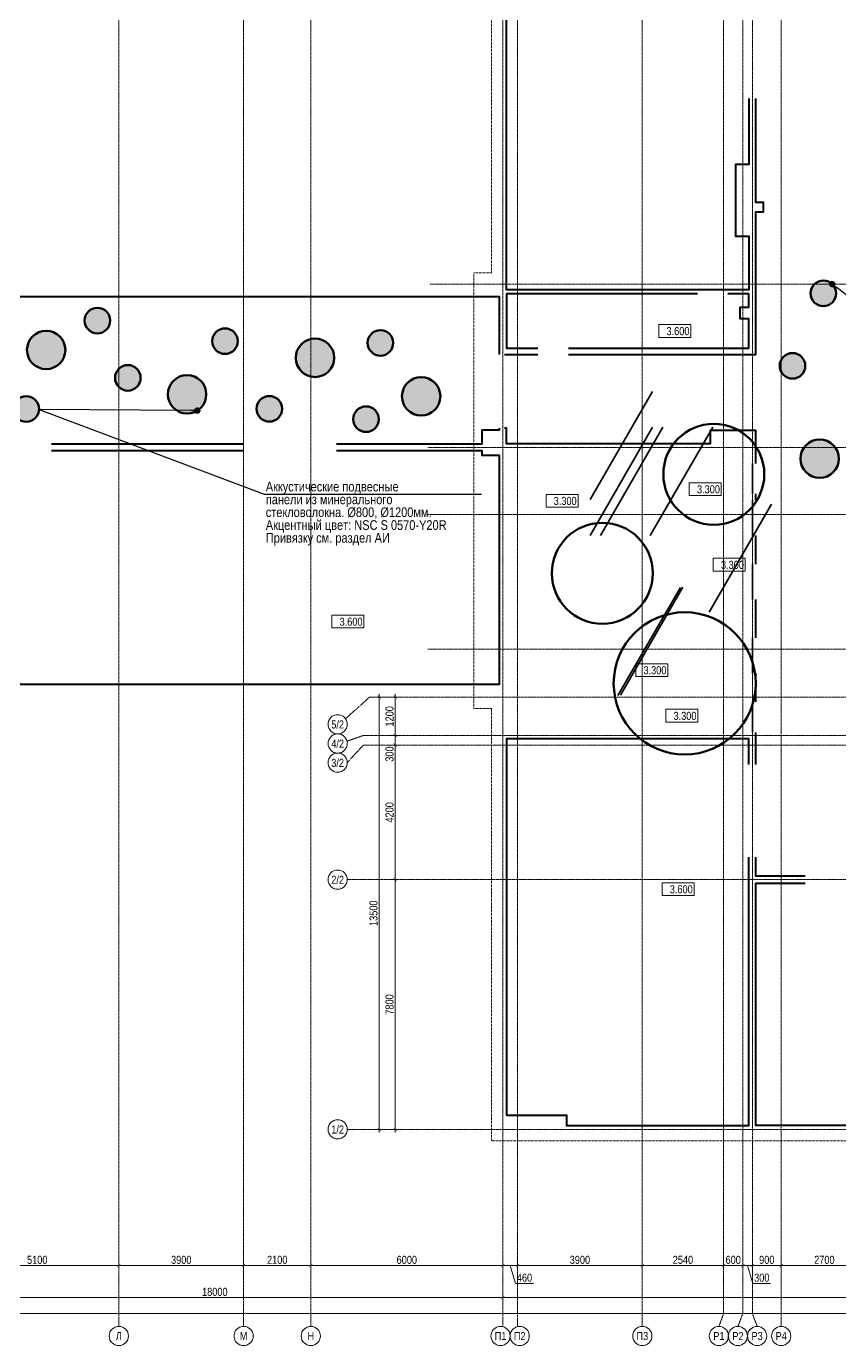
# Model space of a CAD drawing. Header units: millimetres. Extents: x -328335 to 1212475, y -208171 to 164144.
# Drawn here: x 30710 to 56127, y -6755 to 34450 of the extents above; entities that cross this region are included whole.
import ezdxf
from ezdxf import colors
from ezdxf.entities.mleader import LeaderData, LeaderLine
from ezdxf.enums import TextEntityAlignment as Align
from ezdxf.math import Vec2, Vec3

# ---------------------------------------------------------------- set-up
doc = ezdxf.new("R2010")
doc.units = ezdxf.units.MM
doc.header["$LTSCALE"] = 0.5
doc.linetypes.add('CENTER2', pattern=[28.575, 19.05, -3.175, 3.175, -3.175])
doc.linetypes.add('DASHED', pattern=[19.05, 12.7, -6.35])
doc.layers.get('Defpoints').update_dxf_attribs({"color": 140})
for name, color, linetype, lineweight in [('АИ_Плинтус', 3, 'Continuous', 9), ('АР6_потолок_отм', 5, 'Continuous', 5), ('АЦ_Бафы', 8, 'Continuous', 0), ('АЦ_Выноски', 7, 'Continuous', 5), ('АЦ_Стены', 8, 'Continuous', 70), ('РД_Оси_размер', 8, 'Continuous', 0)]:
    doc.layers.add(name, color=color, linetype=linetype, lineweight=lineweight)
doc.layers.add('АИ_Т_Профиль', color=2, linetype='Continuous', lineweight=40, true_color=0xffff00)
doc.layers.add('РД_Оси_100', color=7, linetype='Continuous', lineweight=0, true_color=0x525252)
doc.layers.add('АР6_Г_профиль плитки', color=220, linetype='Continuous', lineweight=35, plot=False)
doc.layers.add('АР_Делит', color=120, linetype='Continuous', lineweight=0, plot=False)
doc.layers.add('ИЗМ_23.04.25', color=230, linetype='Continuous', plot=False)
doc.styles.add('Arial_Narrow_08', font='ARIALN.TTF', dxfattribs={"width": 0.8})
doc.styles.add('style1', font='ARIALN.TTF')
doc.styles.add('ккк', font='isocpeur.ttf', dxfattribs={"width": 0.85, "oblique": 15})
doc.dimstyles.new('Dim100_ареал', dxfattribs={"dimscale": 100, "dimtxt": 2.5, "dimasz": 1, "dimexe": 1, "dimexo": 1, "dimgap": 0.5, "dimtad": 1, "dimzin": 12, "dimdsep": 46, "dimtxsty": 'style1', "dimblk": 'ARCHTICK', "dimcen": 1, "dimdle": 1, "dimaunit": 1, "dimadec": 0, "dimazin": 3, "dimtfac": 1, "dimtmove": 1, "dimatfit": 3, "dimldrblk": 'OPEN30', "dimfxl": 2, "dimfxlon": 1, "dimtolj": 1, "dimtzin": 0, "dimlwd": 5, "dimlwe": 5, "dimarcsym": 0})

# ---------------------------------------------------------------- blocks, each defined once
blk = doc.blocks.new('A-iden')
at = {"linetype": 'Continuous', "lineweight": 5}
blk.add_circle((0, -4), 3, dxfattribs=at)
at = {"color": 0, "linetype": 'Continuous', "lineweight": 20, "style": 'ккк', "width": 0.85}
blk.add_attdef('ID', text='', height=4, dxfattribs=at).set_placement((0.31, -3.85), align=Align.MIDDLE_CENTER)
blk = doc.blocks.new('_ArchTick')
at = {"color": 0, "linetype": 'ByBlock', "const_width": 0.15}
blk.add_lwpolyline([(-0.5, -0.5), (0.5, 0.5)], dxfattribs=at)
blk = doc.blocks.new('*D488')
at = {"layer": 'Defpoints', "color": 0, "transparency": 16777216}
for p in [(28500, -3255), (33600, -3255), (33600, -4255)]:
    blk.add_point(p, dxfattribs=at)
at = {"layer": 'РД_Оси_размер', "color": 0, "lineweight": 5, "transparency": 16777216}
for p, q in [((28500, -4055), (28500, -4355)), ((33600, -4055), (33600, -4355)), ((28400, -4255), (33700, -4255))]:
    blk.add_line(p, q, dxfattribs=at)
at = {"layer": 'РД_Оси_размер', "color": 0, "lineweight": 5, "transparency": 16777216, "xscale": 100, "yscale": 100, "zscale": 100, "rotation": 180}
blk.add_blockref('_ArchTick', (28500, -4255), dxfattribs=at)
at = {"layer": 'РД_Оси_размер', "color": 0, "lineweight": 5, "transparency": 16777216, "xscale": 100, "yscale": 100, "zscale": 100}
blk.add_blockref('_ArchTick', (33600, -4255), dxfattribs=at)
at = {"layer": 'РД_Оси_размер', "color": 0, "transparency": 16777216, "insert": (31050, -4077), "char_height": 250, "attachment_point": 5, "style": 'style1'}
blk.add_mtext('\\A1;5100', dxfattribs=at)
blk = doc.blocks.new('_Open30')
at = {"color": 0, "linetype": 'ByBlock', "lineweight": -2}
for p, q in [((-1, 0.27), (0, 0)), ((0, 0), (-1, -0.27)), ((0, 0), (-1, 0))]:
    blk.add_line(p, q, dxfattribs=at)
blk = doc.blocks.new('*D489')
at = {"layer": 'Defpoints', "color": 0, "transparency": 16777216}
for p in [(33600, -3255), (37500, -3255), (37500, -4255)]:
    blk.add_point(p, dxfattribs=at)
at = {"layer": 'РД_Оси_размер', "color": 0, "lineweight": 5, "transparency": 16777216}
for p, q in [((33600, -4055), (33600, -4355)), ((37500, -4055), (37500, -4355)), ((33500, -4255), (37600, -4255))]:
    blk.add_line(p, q, dxfattribs=at)
at = {"layer": 'РД_Оси_размер', "color": 0, "lineweight": 5, "transparency": 16777216, "xscale": 100, "yscale": 100, "zscale": 100, "rotation": 180}
blk.add_blockref('_ArchTick', (33600, -4255), dxfattribs=at)
at = {"layer": 'РД_Оси_размер', "color": 0, "lineweight": 5, "transparency": 16777216, "xscale": 100, "yscale": 100, "zscale": 100}
blk.add_blockref('_ArchTick', (37500, -4255), dxfattribs=at)
at = {"layer": 'РД_Оси_размер', "color": 0, "transparency": 16777216, "insert": (35550, -4077), "char_height": 250, "attachment_point": 5, "style": 'style1'}
blk.add_mtext('\\A1;3900', dxfattribs=at)
blk = doc.blocks.new('*D490')
at = {"layer": 'Defpoints', "color": 0, "transparency": 16777216}
for p in [(37500, -3255), (39600, -3255), (39600, -4255)]:
    blk.add_point(p, dxfattribs=at)
at = {"layer": 'РД_Оси_размер', "color": 0, "lineweight": 5, "transparency": 16777216}
for p, q in [((37500, -4055), (37500, -4355)), ((39600, -4055), (39600, -4355)), ((37400, -4255), (39700, -4255))]:
    blk.add_line(p, q, dxfattribs=at)
at = {"layer": 'РД_Оси_размер', "color": 0, "lineweight": 5, "transparency": 16777216, "xscale": 100, "yscale": 100, "zscale": 100, "rotation": 180}
blk.add_blockref('_ArchTick', (37500, -4255), dxfattribs=at)
at = {"layer": 'РД_Оси_размер', "color": 0, "lineweight": 5, "transparency": 16777216, "xscale": 100, "yscale": 100, "zscale": 100}
blk.add_blockref('_ArchTick', (39600, -4255), dxfattribs=at)
at = {"layer": 'РД_Оси_размер', "color": 0, "transparency": 16777216, "insert": (38550, -4077), "char_height": 250, "attachment_point": 5, "style": 'style1'}
blk.add_mtext('\\A1;2100', dxfattribs=at)
blk = doc.blocks.new('*D491')
at = {"layer": 'Defpoints', "color": 0, "transparency": 16777216}
for p in [(39600, -3255), (45600, -3255), (45600, -4255)]:
    blk.add_point(p, dxfattribs=at)
at = {"layer": 'РД_Оси_размер', "color": 0, "lineweight": 5, "transparency": 16777216}
for p, q in [((39600, -4055), (39600, -4355)), ((45600, -4055), (45600, -4355)), ((39500, -4255), (45700, -4255))]:
    blk.add_line(p, q, dxfattribs=at)
at = {"layer": 'РД_Оси_размер', "color": 0, "lineweight": 5, "transparency": 16777216, "xscale": 100, "yscale": 100, "zscale": 100, "rotation": 180}
blk.add_blockref('_ArchTick', (39600, -4255), dxfattribs=at)
at = {"layer": 'РД_Оси_размер', "color": 0, "lineweight": 5, "transparency": 16777216, "xscale": 100, "yscale": 100, "zscale": 100}
blk.add_blockref('_ArchTick', (45600, -4255), dxfattribs=at)
at = {"layer": 'РД_Оси_размер', "color": 0, "transparency": 16777216, "insert": (42600, -4077), "char_height": 250, "attachment_point": 5, "style": 'style1'}
blk.add_mtext('\\A1;6000', dxfattribs=at)
blk = doc.blocks.new('*D492')
at = {"layer": 'Defpoints', "color": 0, "transparency": 16777216}
for p in [(45600, -3255), (46060, -3255), (46060, -4255)]:
    blk.add_point(p, dxfattribs=at)
at = {"layer": 'РД_Оси_размер', "color": 0, "lineweight": 5, "transparency": 16777216}
for p, q in [((45600, -4055), (45600, -4355)), ((46060, -4055), (46060, -4355)), ((45500, -4255), (46160, -4255)), ((45830, -4255), (45997, -4813)), ((45997, -4813), (46558, -4813))]:
    blk.add_line(p, q, dxfattribs=at)
at = {"layer": 'РД_Оси_размер', "color": 0, "lineweight": 5, "transparency": 16777216, "xscale": 100, "yscale": 100, "zscale": 100, "rotation": 180}
blk.add_blockref('_ArchTick', (45600, -4255), dxfattribs=at)
at = {"layer": 'РД_Оси_размер', "color": 0, "lineweight": 5, "transparency": 16777216, "xscale": 100, "yscale": 100, "zscale": 100}
blk.add_blockref('_ArchTick', (46060, -4255), dxfattribs=at)
at = {"layer": 'РД_Оси_размер', "color": 0, "transparency": 16777216, "insert": (46278, -4635), "char_height": 250, "attachment_point": 5, "style": 'style1'}
blk.add_mtext('\\A1;460', dxfattribs=at)
blk = doc.blocks.new('*D493')
at = {"layer": 'Defpoints', "color": 0, "transparency": 16777216}
for p in [(46060, -3255), (49960, -3255), (49960, -4255)]:
    blk.add_point(p, dxfattribs=at)
at = {"layer": 'РД_Оси_размер', "color": 0, "lineweight": 5, "transparency": 16777216}
for p, q in [((46060, -4055), (46060, -4355)), ((49960, -4055), (49960, -4355)), ((45960, -4255), (50060, -4255))]:
    blk.add_line(p, q, dxfattribs=at)
at = {"layer": 'РД_Оси_размер', "color": 0, "lineweight": 5, "transparency": 16777216, "xscale": 100, "yscale": 100, "zscale": 100, "rotation": 180}
blk.add_blockref('_ArchTick', (46060, -4255), dxfattribs=at)
at = {"layer": 'РД_Оси_размер', "color": 0, "lineweight": 5, "transparency": 16777216, "xscale": 100, "yscale": 100, "zscale": 100}
blk.add_blockref('_ArchTick', (49960, -4255), dxfattribs=at)
at = {"layer": 'РД_Оси_размер', "color": 0, "transparency": 16777216, "insert": (48010, -4077), "char_height": 250, "attachment_point": 5, "style": 'style1'}
blk.add_mtext('\\A1;3900', dxfattribs=at)
blk = doc.blocks.new('*D494')
at = {"layer": 'Defpoints', "color": 0, "transparency": 16777216}
for p in [(49960, -3255), (52500, -3255), (52500, -4255)]:
    blk.add_point(p, dxfattribs=at)
at = {"layer": 'РД_Оси_размер', "color": 0, "lineweight": 5, "transparency": 16777216}
for p, q in [((49960, -4055), (49960, -4355)), ((52500, -4055), (52500, -4355)), ((49860, -4255), (52600, -4255))]:
    blk.add_line(p, q, dxfattribs=at)
at = {"layer": 'РД_Оси_размер', "color": 0, "lineweight": 5, "transparency": 16777216, "xscale": 100, "yscale": 100, "zscale": 100, "rotation": 180}
blk.add_blockref('_ArchTick', (49960, -4255), dxfattribs=at)
at = {"layer": 'РД_Оси_размер', "color": 0, "lineweight": 5, "transparency": 16777216, "xscale": 100, "yscale": 100, "zscale": 100}
blk.add_blockref('_ArchTick', (52500, -4255), dxfattribs=at)
at = {"layer": 'РД_Оси_размер', "color": 0, "transparency": 16777216, "insert": (51230, -4077), "char_height": 250, "attachment_point": 5, "style": 'style1'}
blk.add_mtext('\\A1;2540', dxfattribs=at)
blk = doc.blocks.new('*D495')
at = {"layer": 'Defpoints', "color": 0, "transparency": 16777216}
for p in [(52500, -3255), (53100, -3255), (53100, -4255)]:
    blk.add_point(p, dxfattribs=at)
at = {"layer": 'РД_Оси_размер', "color": 0, "lineweight": 5, "transparency": 16777216}
for p, q in [((52500, -4055), (52500, -4355)), ((53100, -4055), (53100, -4355)), ((52400, -4255), (53200, -4255))]:
    blk.add_line(p, q, dxfattribs=at)
at = {"layer": 'РД_Оси_размер', "color": 0, "lineweight": 5, "transparency": 16777216, "xscale": 100, "yscale": 100, "zscale": 100, "rotation": 180}
blk.add_blockref('_ArchTick', (52500, -4255), dxfattribs=at)
at = {"layer": 'РД_Оси_размер', "color": 0, "lineweight": 5, "transparency": 16777216, "xscale": 100, "yscale": 100, "zscale": 100}
blk.add_blockref('_ArchTick', (53100, -4255), dxfattribs=at)
at = {"layer": 'РД_Оси_размер', "color": 0, "transparency": 16777216, "insert": (52800, -4077), "char_height": 250, "attachment_point": 5, "style": 'style1'}
blk.add_mtext('\\A1;600', dxfattribs=at)
blk = doc.blocks.new('*D496')
at = {"layer": 'Defpoints', "color": 0, "transparency": 16777216}
for p in [(53100, -3255), (53400, -3255), (53400, -4255)]:
    blk.add_point(p, dxfattribs=at)
at = {"layer": 'РД_Оси_размер', "color": 0, "lineweight": 5, "transparency": 16777216}
for p, q in [((53100, -4055), (53100, -4355)), ((53400, -4055), (53400, -4355)), ((53000, -4255), (53500, -4255)), ((53250, -4255), (53417, -4813)), ((53417, -4813), (53970, -4813))]:
    blk.add_line(p, q, dxfattribs=at)
at = {"layer": 'РД_Оси_размер', "color": 0, "lineweight": 5, "transparency": 16777216, "xscale": 100, "yscale": 100, "zscale": 100, "rotation": 180}
blk.add_blockref('_ArchTick', (53100, -4255), dxfattribs=at)
at = {"layer": 'РД_Оси_размер', "color": 0, "lineweight": 5, "transparency": 16777216, "xscale": 100, "yscale": 100, "zscale": 100}
blk.add_blockref('_ArchTick', (53400, -4255), dxfattribs=at)
at = {"layer": 'РД_Оси_размер', "color": 0, "transparency": 16777216, "insert": (53694, -4635), "char_height": 250, "attachment_point": 5, "style": 'style1'}
blk.add_mtext('\\A1;300', dxfattribs=at)
blk = doc.blocks.new('*D497')
at = {"layer": 'Defpoints', "color": 0, "transparency": 16777216}
for p in [(53400, -3255), (54300, -3255), (54300, -4255)]:
    blk.add_point(p, dxfattribs=at)
at = {"layer": 'РД_Оси_размер', "color": 0, "lineweight": 5, "transparency": 16777216}
for p, q in [((53400, -4055), (53400, -4355)), ((54300, -4055), (54300, -4355)), ((53300, -4255), (54400, -4255))]:
    blk.add_line(p, q, dxfattribs=at)
at = {"layer": 'РД_Оси_размер', "color": 0, "lineweight": 5, "transparency": 16777216, "xscale": 100, "yscale": 100, "zscale": 100, "rotation": 180}
blk.add_blockref('_ArchTick', (53400, -4255), dxfattribs=at)
at = {"layer": 'РД_Оси_размер', "color": 0, "lineweight": 5, "transparency": 16777216, "xscale": 100, "yscale": 100, "zscale": 100}
blk.add_blockref('_ArchTick', (54300, -4255), dxfattribs=at)
at = {"layer": 'РД_Оси_размер', "color": 0, "transparency": 16777216, "insert": (53850, -4077), "char_height": 250, "attachment_point": 5, "style": 'style1'}
blk.add_mtext('\\A1;900', dxfattribs=at)
blk = doc.blocks.new('*D498')
at = {"layer": 'Defpoints', "color": 0, "transparency": 16777216}
for p in [(54300, -3255), (57000, -3255), (57000, -4255)]:
    blk.add_point(p, dxfattribs=at)
at = {"layer": 'РД_Оси_размер', "color": 0, "lineweight": 5, "transparency": 16777216}
for p, q in [((54300, -4055), (54300, -4355)), ((57000, -4055), (57000, -4355)), ((54200, -4255), (57100, -4255))]:
    blk.add_line(p, q, dxfattribs=at)
at = {"layer": 'РД_Оси_размер', "color": 0, "lineweight": 5, "transparency": 16777216, "xscale": 100, "yscale": 100, "zscale": 100, "rotation": 180}
blk.add_blockref('_ArchTick', (54300, -4255), dxfattribs=at)
at = {"layer": 'РД_Оси_размер', "color": 0, "lineweight": 5, "transparency": 16777216, "xscale": 100, "yscale": 100, "zscale": 100}
blk.add_blockref('_ArchTick', (57000, -4255), dxfattribs=at)
at = {"layer": 'РД_Оси_размер', "color": 0, "transparency": 16777216, "insert": (55650, -4077), "char_height": 250, "attachment_point": 5, "style": 'style1'}
blk.add_mtext('\\A1;2700', dxfattribs=at)
blk = doc.blocks.new('*D575')
at = {"layer": 'Defpoints', "color": 0, "transparency": 16777216}
for p in [(0, -3255), (114600, -3255), (114600, -5755)]:
    blk.add_point(p, dxfattribs=at)
at = {"layer": 'РД_Оси_размер', "color": 0, "lineweight": 5, "transparency": 16777216}
for p, q in [((-100, -5755), (114700, -5755)), ((0, -5555), (0, -5855)), ((114600, -5555), (114600, -5855))]:
    blk.add_line(p, q, dxfattribs=at)
at = {"layer": 'РД_Оси_размер', "color": 0, "lineweight": 5, "transparency": 16777216, "xscale": 100, "yscale": 100, "zscale": 100, "rotation": 180}
blk.add_blockref('_ArchTick', (0, -5755), dxfattribs=at)
at = {"layer": 'РД_Оси_размер', "color": 0, "lineweight": 5, "transparency": 16777216, "xscale": 100, "yscale": 100, "zscale": 100}
blk.add_blockref('_ArchTick', (114600, -5755), dxfattribs=at)
at = {"layer": 'РД_Оси_размер', "color": 0, "transparency": 16777216, "insert": (57300, -5577), "char_height": 250, "attachment_point": 5, "style": 'style1'}
blk.add_mtext('\\A1;114600', dxfattribs=at)
blk = doc.blocks.new('*D591')
at = {"layer": 'Defpoints', "color": 0, "transparency": 16777216}
for p in [(37500, 13500), (41738, 13500), (37500, 0)]:
    blk.add_point(p, dxfattribs=at)
at = {"layer": 'РД_Оси_размер', "color": 0, "lineweight": 5, "transparency": 16777216}
for p, q in [((41738, -100), (41738, 13600)), ((41538, 13500), (41838, 13500)), ((41538, 0), (41838, 0))]:
    blk.add_line(p, q, dxfattribs=at)
at = {"layer": 'РД_Оси_размер', "color": 0, "lineweight": 5, "transparency": 16777216, "xscale": 100, "yscale": 100, "zscale": 100}
for p, rotation in [((41738, 13500), 90), ((41738, 0), 270)]:
    blk.add_blockref('_ArchTick', p, dxfattribs=dict(at, rotation=rotation))
at = {"layer": 'РД_Оси_размер', "color": 0, "transparency": 16777216, "insert": (41561, 6750), "char_height": 250, "attachment_point": 5, "rotation": 90, "style": 'style1'}
blk.add_mtext('\\A1;13500', dxfattribs=at)
blk = doc.blocks.new('*D564')
at = {"layer": 'Defpoints', "color": 0, "transparency": 16777216}
for p in [(36000, 13500), (36000, 12300), (42238, 12300)]:
    blk.add_point(p, dxfattribs=at)
at = {"layer": 'РД_Оси_размер', "color": 0, "lineweight": 5, "transparency": 16777216}
for p, q in [((42238, 13600), (42238, 12200)), ((42038, 13500), (42338, 13500)), ((42038, 12300), (42338, 12300))]:
    blk.add_line(p, q, dxfattribs=at)
at = {"layer": 'РД_Оси_размер', "color": 0, "lineweight": 5, "transparency": 16777216, "xscale": 100, "yscale": 100, "zscale": 100}
for p, rotation in [((42238, 13500), 90), ((42238, 12300), 270)]:
    blk.add_blockref('_ArchTick', p, dxfattribs=dict(at, rotation=rotation))
at = {"layer": 'РД_Оси_размер', "color": 0, "transparency": 16777216, "insert": (42061, 12900), "char_height": 250, "attachment_point": 5, "rotation": 90, "style": 'style1'}
blk.add_mtext('\\A1;1200', dxfattribs=at)
blk = doc.blocks.new('*D565')
at = {"layer": 'Defpoints', "color": 0, "transparency": 16777216}
for p in [(36000, 12300), (36000, 12000), (42238, 12000)]:
    blk.add_point(p, dxfattribs=at)
at = {"layer": 'РД_Оси_размер', "color": 0, "lineweight": 5, "transparency": 16777216}
for p, q in [((42238, 12400), (42238, 11900)), ((42038, 12300), (42338, 12300)), ((42038, 12000), (42338, 12000))]:
    blk.add_line(p, q, dxfattribs=at)
at = {"layer": 'РД_Оси_размер', "color": 0, "lineweight": 5, "transparency": 16777216, "xscale": 100, "yscale": 100, "zscale": 100}
for p, rotation in [((42238, 12300), 90), ((42238, 12000), 270)]:
    blk.add_blockref('_ArchTick', p, dxfattribs=dict(at, rotation=rotation))
at = {"layer": 'РД_Оси_размер', "color": 0, "transparency": 16777216, "insert": (42061, 11723), "char_height": 250, "attachment_point": 5, "rotation": 90, "style": 'style1'}
blk.add_mtext('\\A1;300', dxfattribs=at)
blk = doc.blocks.new('*D566')
at = {"layer": 'Defpoints', "color": 0, "transparency": 16777216}
for p in [(36000, 12000), (36000, 7800), (42238, 7800)]:
    blk.add_point(p, dxfattribs=at)
at = {"layer": 'РД_Оси_размер', "color": 0, "lineweight": 5, "transparency": 16777216}
for p, q in [((42038, 12000), (42338, 12000)), ((42238, 12100), (42238, 7700)), ((42038, 7800), (42338, 7800))]:
    blk.add_line(p, q, dxfattribs=at)
at = {"layer": 'РД_Оси_размер', "color": 0, "lineweight": 5, "transparency": 16777216, "xscale": 100, "yscale": 100, "zscale": 100}
for p, rotation in [((42238, 12000), 90), ((42238, 7800), 270)]:
    blk.add_blockref('_ArchTick', p, dxfattribs=dict(at, rotation=rotation))
at = {"layer": 'РД_Оси_размер', "color": 0, "transparency": 16777216, "insert": (42061, 9900), "char_height": 250, "attachment_point": 5, "rotation": 90, "style": 'style1'}
blk.add_mtext('\\A1;4200', dxfattribs=at)
blk = doc.blocks.new('*D567')
at = {"layer": 'Defpoints', "color": 0, "transparency": 16777216}
for p in [(36000, 7800), (36000, 0), (42238, 0)]:
    blk.add_point(p, dxfattribs=at)
at = {"layer": 'РД_Оси_размер', "color": 0, "lineweight": 5, "transparency": 16777216}
for p, q in [((42238, 7900), (42238, -100)), ((42038, 7800), (42338, 7800)), ((42038, 0), (42338, 0))]:
    blk.add_line(p, q, dxfattribs=at)
at = {"layer": 'РД_Оси_размер', "color": 0, "lineweight": 5, "transparency": 16777216, "xscale": 100, "yscale": 100, "zscale": 100}
for p, rotation in [((42238, 7800), 90), ((42238, 0), 270)]:
    blk.add_blockref('_ArchTick', p, dxfattribs=dict(at, rotation=rotation))
at = {"layer": 'РД_Оси_размер', "color": 0, "transparency": 16777216, "insert": (42061, 3900), "char_height": 250, "attachment_point": 5, "rotation": 90, "style": 'style1'}
blk.add_mtext('\\A1;7800', dxfattribs=at)
blk = doc.blocks.new('*D594')
at = {"layer": 'Defpoints', "color": 0, "transparency": 16777216}
for p in [(27600, -3255), (45600, -3253), (45600, -5255)]:
    blk.add_point(p, dxfattribs=at)
at = {"layer": 'РД_Оси_размер', "color": 0, "lineweight": 5, "transparency": 16777216}
for p, q in [((27500, -5255), (45700, -5255)), ((27600, -5055), (27600, -5355)), ((45600, -5055), (45600, -5355))]:
    blk.add_line(p, q, dxfattribs=at)
at = {"layer": 'РД_Оси_размер', "color": 0, "lineweight": 5, "transparency": 16777216, "xscale": 100, "yscale": 100, "zscale": 100, "rotation": 180}
blk.add_blockref('_ArchTick', (27600, -5255), dxfattribs=at)
at = {"layer": 'РД_Оси_размер', "color": 0, "lineweight": 5, "transparency": 16777216, "xscale": 100, "yscale": 100, "zscale": 100}
blk.add_blockref('_ArchTick', (45600, -5255), dxfattribs=at)
at = {"layer": 'РД_Оси_размер', "color": 0, "transparency": 16777216, "insert": (36600, -5077), "char_height": 250, "attachment_point": 5, "style": 'style1'}
blk.add_mtext('\\A1;18000', dxfattribs=at)
blk = doc.blocks.new('*D595')
at = {"layer": 'Defpoints', "color": 0, "transparency": 16777216}
for p in [(45600, -3255), (83100, -3255), (83100, -5255)]:
    blk.add_point(p, dxfattribs=at)
at = {"layer": 'РД_Оси_размер', "color": 0, "lineweight": 5, "transparency": 16777216}
for p, q in [((45500, -5255), (83200, -5255)), ((45600, -5055), (45600, -5355)), ((83100, -5055), (83100, -5355))]:
    blk.add_line(p, q, dxfattribs=at)
at = {"layer": 'РД_Оси_размер', "color": 0, "lineweight": 5, "transparency": 16777216, "xscale": 100, "yscale": 100, "zscale": 100, "rotation": 180}
blk.add_blockref('_ArchTick', (45600, -5255), dxfattribs=at)
at = {"layer": 'РД_Оси_размер', "color": 0, "lineweight": 5, "transparency": 16777216, "xscale": 100, "yscale": 100, "zscale": 100}
blk.add_blockref('_ArchTick', (83100, -5255), dxfattribs=at)
at = {"layer": 'РД_Оси_размер', "color": 0, "transparency": 16777216, "insert": (64350, -5077), "char_height": 250, "attachment_point": 5, "style": 'style1'}
blk.add_mtext('\\A1;37500', dxfattribs=at)
blk = doc.blocks.new('Отметка_план')
at = {"color": 7, "lineweight": 5}
blk.add_lwpolyline([(0, 0), (10, 0), (10, 4), (0, 4)], close=True, dxfattribs=at)
at = {"style": 'Arial_Narrow_08', "width": 0.8}
blk.add_attdef('OTMG', text='', height=2.5, dxfattribs=at).set_placement((9.06, 0.7), align=Align.RIGHT)
blk = doc.blocks.new('Баф_ор1_800')
at = {"layer": 'АЦ_Стены', "true_color": 0xee6119}
h = blk.add_hatch(color=32, dxfattribs=at)
h.dxf.hatch_style = 1
h.paths.add_polyline_path([(400, 0, 1), (-400, 0, 1)])
at = {"layer": 'АЦ_Стены', "color": 32, "true_color": 0xee6119}
blk.add_circle((0, 0), 400, dxfattribs=at)
blk = doc.blocks.new('Баф_ж2_1200')
at = {"layer": 'АЦ_Стены', "true_color": 0xfdb230}
h = blk.add_hatch(color=40, dxfattribs=at)
h.dxf.hatch_style = 1
h.paths.add_polyline_path([(600, 0, 1), (-600, 0, 1)])
at = {"layer": 'АЦ_Стены', "color": 40, "true_color": 0xfdb230}
blk.add_circle((0, 0), 600, dxfattribs=at)
blk = doc.blocks.new('Баф_ж2_800')
at = {"layer": 'АЦ_Стены', "true_color": 0xfdb230}
h = blk.add_hatch(color=40, dxfattribs=at)
h.dxf.hatch_style = 1
h.paths.add_polyline_path([(400, 0, 1), (-400, 0, 1)])
at = {"layer": 'АЦ_Стены', "color": 40, "true_color": 0xfdb230}
blk.add_circle((0, 0), 400, dxfattribs=at)
blk = doc.blocks.new('Баф_Ор-1_1200')
at = {"layer": 'АЦ_Стены', "true_color": 0xee6119}
h = blk.add_hatch(color=32, dxfattribs=at)
h.dxf.hatch_style = 1
h.paths.add_polyline_path([(600, 0, 1), (-600, 0, 1)])
at = {"layer": 'АЦ_Стены', "color": 32, "true_color": 0xee6119}
blk.add_circle((0, 0), 600, dxfattribs=at)
blk = doc.blocks.new('_Dot')
at = {"color": 0, "linetype": 'ByBlock', "lineweight": -2}
blk.add_line((-0.5, 0), (-1, 0), dxfattribs=at)
at = {"color": 0, "linetype": 'ByBlock', "const_width": 0.5}
blk.add_lwpolyline([(-0.25, 0, 1), (0.25, 0, 1)], format="xyb", close=True, dxfattribs=at)
blk = doc.blocks.new('2200_АР_ОСИ_3эт_100_6.02.25')
at = {"layer": 'АР_Делит', "color": 5, "linetype": 'DASHED'}
blk.add_lwpolyline([(114955, 135155), (114955, -355), (93595.036, -355), (93595.036, 13855), (94145, 13855), (94145, 68320), (66055, 68320), (66055, 13857.73), (83455, 13857.73), (83455, -355), (45245, -355), (45245, 13145), (44695, 13145), (44695, 26755), (45245, 26755), (45245, 68320), (20455, 68320), (20455, 26755), (27955, 26755), (27955, 13145), (-355, 13145), (-355, 100855)], dxfattribs=at)
at = {"layer": 'РД_Оси_100', "color": 8, "linetype": 'CENTER2', "true_color": 0x808080}
for p, q in [((37500, -6155), (37500, 139938.679)), ((39600, -6155), (39600, 139938.679)), ((49960, -6155), (49960, 139938.679)), ((43327.994, 26400), (71363.995, 26400)), ((71363.995, 19200), (43255, 19200)), ((71363.995, 15000), (43255, 15000)), ((40738.349, 7800), (85055, 7800)), ((40738.349, 0), (85055, 0))]:
    blk.add_line(p, q, dxfattribs=at)
for points in [[(33600, 139938.679), (33600, -6155)], [(45530, 139938.679), (45600, 139538.679), (45600, -6163.457)], [(46060, -6163.105), (46060, 139538.679), (46130, 139938.679)], [(52500, 139938.679), (52500, -5755), (52358.276, -6155)], [(53100, 139938.679), (53100, -5755), (52949.266, -6155)], [(54300, 139938.679), (54300, -6155)], [(53400, 70753.904), (53400, -5755), (53550, -6155)], [(43255, 21300), (71363.995, 21300)], [(40684.202, 12823.879), (41433.766, 13500), (85055, 13500)], [(85055, 12300), (41238.349, 12300), (40729.683, 12123.545)], [(85055, 12000), (41238.349, 12000), (40738.349, 11451.959)]]:
    blk.add_lwpolyline(points, dxfattribs=at)
at = {"layer": 'РД_Оси_100', "color": 0}
ref = blk.add_blockref('A-iden', (40438.349, 13051.959), dxfattribs=dict(at, xscale=100, yscale=100, zscale=100))
ref.add_attrib('ID', '5/2', dxfattribs={"layer": '0', "linetype": 'Continuous', "height": 250, "style": 'style1'}).set_placement((40438.349, 12651.959), align=Align.MIDDLE)
ref = blk.add_blockref('A-iden', (40438.349, 12451.959), dxfattribs=dict(at, xscale=100, yscale=100, zscale=100))
ref.add_attrib('ID', '4/2', dxfattribs={"layer": '0', "linetype": 'Continuous', "height": 250, "style": 'style1'}).set_placement((40438.349, 12051.959), align=Align.MIDDLE)
ref = blk.add_blockref('A-iden', (40438.349, 11851.959), dxfattribs=dict(at, xscale=100, yscale=100, zscale=100))
ref.add_attrib('ID', '3/2', dxfattribs={"layer": '0', "linetype": 'Continuous', "height": 250, "style": 'style1'}).set_placement((40438.349, 11451.959), align=Align.MIDDLE)
ref = blk.add_blockref('A-iden', (40438.349, 8200), dxfattribs=dict(at, xscale=100, yscale=100, zscale=100))
ref.add_attrib('ID', '2/2', dxfattribs={"layer": '0', "linetype": 'Continuous', "height": 250, "style": 'style1'}).set_placement((40438.349, 7800), align=Align.MIDDLE)
ref = blk.add_blockref('A-iden', (40438.349, 400), dxfattribs=dict(at, xscale=100, yscale=100, zscale=100))
ref.add_attrib('ID', '1/2', dxfattribs={"layer": '0', "linetype": 'Continuous', "height": 250, "style": 'style1'}).set_placement((40438.349, 0), align=Align.MIDDLE)
ref = blk.add_blockref('A-iden', (33600, -6054.999), dxfattribs=dict(at, xscale=100, yscale=100, zscale=100))
ref.add_attrib('ID', 'Л', dxfattribs={"layer": '0', "linetype": 'Continuous', "height": 250, "style": 'style1'}).set_placement((33600, -6454.999), align=Align.MIDDLE)
ref = blk.add_blockref('A-iden', (37500, -6054.999), dxfattribs=dict(at, xscale=100, yscale=100, zscale=100))
ref.add_attrib('ID', 'М', dxfattribs={"layer": '0', "linetype": 'Continuous', "height": 250, "style": 'style1'}).set_placement((37500, -6454.999), align=Align.MIDDLE)
ref = blk.add_blockref('A-iden', (39600, -6054.999), dxfattribs=dict(at, xscale=100, yscale=100, zscale=100))
ref.add_attrib('ID', 'Н', dxfattribs={"layer": '0', "linetype": 'Continuous', "height": 250, "style": 'style1'}).set_placement((39600, -6454.999), align=Align.MIDDLE)
ref = blk.add_blockref('A-iden', (45529.266, -6054.999), dxfattribs=dict(at, xscale=100, yscale=100, zscale=100))
ref.add_attrib('ID', 'П1', dxfattribs={"layer": '0', "linetype": 'Continuous', "height": 250, "style": 'style1'}).set_placement((45529.266, -6454.999), align=Align.MIDDLE)
at = {"layer": 'РД_Оси_100', "color": 1}
ref = blk.add_blockref('A-iden', (46129.266, -6054.999), dxfattribs=dict(at, xscale=100, yscale=100, zscale=100))
ref.add_attrib('ID', 'П2', dxfattribs={"layer": '0', "linetype": 'Continuous', "height": 250, "style": 'style1'}).set_placement((46129.266, -6454.999), align=Align.MIDDLE)
ref = blk.add_blockref('A-iden', (49960, -6054.999), dxfattribs=dict(at, xscale=100, yscale=100, zscale=100))
ref.add_attrib('ID', 'П3', dxfattribs={"layer": '0', "linetype": 'Continuous', "height": 250, "style": 'style1'}).set_placement((49960, -6454.999), align=Align.MIDDLE)
at = {"layer": 'РД_Оси_100', "color": 0}
ref = blk.add_blockref('A-iden', (52353.771, -6054.966), dxfattribs=dict(at, xscale=100, yscale=100, zscale=100))
ref.add_attrib('ID', 'Р1', dxfattribs={"layer": '0', "linetype": 'Continuous', "height": 250, "style": 'style1'}).set_placement((52353.771, -6454.966), align=Align.MIDDLE)
ref = blk.add_blockref('A-iden', (52948.532, -6054.999), dxfattribs=dict(at, xscale=100, yscale=100, zscale=100))
ref.add_attrib('ID', 'Р2', dxfattribs={"layer": '0', "linetype": 'Continuous', "height": 250, "style": 'style1'}).set_placement((52948.532, -6454.999), align=Align.MIDDLE)
ref = blk.add_blockref('A-iden', (53549.266, -6054.999), dxfattribs=dict(at, xscale=100, yscale=100, zscale=100))
ref.add_attrib('ID', 'Р3', dxfattribs={"layer": '0', "linetype": 'Continuous', "height": 250, "style": 'style1'}).set_placement((53549.266, -6454.999), align=Align.MIDDLE)
ref = blk.add_blockref('A-iden', (54300.734, -6054.999), dxfattribs=dict(at, xscale=100, yscale=100, zscale=100))
ref.add_attrib('ID', 'Р4', dxfattribs={"layer": '0', "linetype": 'Continuous', "height": 250, "style": 'style1'}).set_placement((54300.734, -6454.999), align=Align.MIDDLE)
at = {"layer": 'РД_Оси_размер'}
for base, p1, p2, picture, middle in [((42238.349, 12300), (36000, 13500), (36000, 12300), '*D564', (42060.706, 12900)), ((41738.349, 13500), (37500, 0), (37500.05, 13500), '*D591', (41560.706, 6750)), ((42238.349, 7800), (36000, 12000), (36000, 7800), '*D566', (42060.706, 9900)), ((42238.349, 0), (36000, 7800), (36000, 0), '*D567', (42060.706, 3900))]:
    dim = blk.add_linear_dim(base=base, p1=p1, p2=p2, angle=90, dimstyle='Dim100_ареал', dxfattribs=at)
    dim.commit()
    dim.dimension.update_dxf_attribs({"geometry": picture, "text_midpoint": middle})
dim = blk.add_linear_dim(base=(42238.349, 12000), p1=(36000, 12300), p2=(36000, 12000), angle=90, dimstyle='Dim100_ареал', dxfattribs=at)
dim.commit()
dim.dimension.update_dxf_attribs({"geometry": '*D565', "text_midpoint": (42238.349, 11722.861), "dimtype": 128})
for base, p1, p2, picture, middle in [((114600, -5755), (0, -3255), (114600, -3255), '*D575', (57300, -5577.357)), ((45600, -5255), (27600, -3255), (45600, -3253.064), '*D594', (36600, -5077.357)), ((33600, -4255), (28500, -3255), (33600, -3255), '*D488', (31050, -4077.357)), ((37500, -4255), (33600, -3255), (37500, -3255), '*D489', (35550, -4077.357)), ((39600, -4255), (37500, -3255), (39600, -3255), '*D490', (38550, -4077.357)), ((45600, -4255), (39600, -3255), (45600, -3255), '*D491', (42600, -4077.357)), ((46060, -4255), (45600, -3255), (46060, -3255), '*D492', (46047.379, -4635.286)), ((83100, -5255), (45600, -3255), (83100, -3255), '*D595', (64350, -5077.357)), ((49960, -4255), (46060, -3255), (49960, -3255), '*D493', (48010, -4077.357)), ((52500, -4255), (49960, -3255), (52500, -3255), '*D494', (51230, -4077.357)), ((53100, -4255), (52500, -3255), (53100, -3255), '*D495', (52800, -4077.357)), ((53400, -4255), (53100, -3255), (53400, -3255), '*D496', (53467.379, -4635.286)), ((54300, -4255), (53400, -3255), (54300, -3255), '*D497', (53850, -4077.357)), ((57000, -4255), (54300, -3255), (57000, -3255), '*D498', (55650, -4077.357))]:
    dim = blk.add_linear_dim(base=base, p1=p1, p2=p2, dimstyle='Dim100_ареал', dxfattribs=at)
    dim.commit()
    dim.dimension.update_dxf_attribs({"geometry": picture, "text_midpoint": middle})

msp = doc.modelspace()

# ---------------------------------------------------------------- linework, layer by layer
at = {"layer": 'АИ_Плинтус', "color": 24, "linetype": 'ByBlock', "lineweight": 40, "true_color": 0xa52900}
for points in [[(53290, 32200), (53290, 30140), (52870, 30140), (52870, 27900), (53290, 27900), (53290, 26219.999), (45719.341, 26219.991), (45720.615, 45500), (53069.899, 45500), (53290.404, 45500), (53289.888, 44830), (53289.888, 44400)], [(45500, 24200), (45500, 25999.999), (26800, 26000), (26800, 26300), (22160, 26300.429), (22160, 25400.429), (16200, 25400)], [(51680, 26100), (45720, 26100), (45720, 24400), (46700, 24400)], [(47650, 24400), (53290, 24400), (53290, 25318.003), (53020, 25320), (53020, 25680), (53290, 25680), (53290, 26100), (52630, 26100)], [(53510, 20800), (53510, 21830.006), (52080, 21830.003), (52080, 21410), (45720, 21410), (45720, 21900), (45650, 21900)], [(28600, 21190), (27700, 21190), (27700, 13900), (45500, 13900), (45500, 21047.55), (44950, 21047.55), (44950, 21190), (40400, 21190)], [(37500, 21190), (31500, 21190)], [(53510, 19650), (53510, 19850)], [(53510, 17650.008), (53510, 18550)], [(53510, 15350.008), (53510, 16550.008)], [(53510, 13350.008), (53510, 14250.008)], [(53510, 11400.001), (53510, 12400.001)], [(53290, 11400.001), (53290, 12200.002), (45720, 12200.002), (45720, 440), (47590, 440), (47590, 120), (53290, 120), (53290, 8500.001)], [(55051, 7910), (53510, 7910), (53510, 8500.001)], [(57950, 7690), (61980, 7689.5), (61980, 7270), (62500, 7270), (62500, 120), (53510, 120), (53510, 7690), (55051, 7690)]]:
    msp.add_lwpolyline(points, dxfattribs=at)
at = {"layer": 'АИ_Плинтус', "color": 24, "linetype": 'ByBlock', "lineweight": 40, "true_color": 0xa52900, "transparency": 33554653}
for points in [[(47650, 24200), (53510, 24200), (53510, 28655), (53745.003, 28655), (53745.003, 28945), (53510, 28945), (53510, 32200)], [(45650, 24200), (46700, 24200)], [(40400, 21410), (44950, 21410), (44950, 21850), (45500, 21850), (45500, 21900)], [(31500, 21410), (37500, 21410)]]:
    msp.add_lwpolyline(points, dxfattribs=at)
at = {"layer": 'АИ_Т_Профиль', "linetype": 'ByBlock', "lineweight": 35}
for points in [[(53400, 19850), (53400, 20800)], [(53400, 18550), (53400, 19650)], [(53400, 16550), (53400, 17650.008)], [(53400, 14250.008), (53400, 15350.008)], [(53400, 12400), (53400, 13350)]]:
    msp.add_lwpolyline(points, dxfattribs=at)
at = {"layer": 'АР6_Г_профиль плитки', "transparency": 33554653}
for points in [[(48330, 19670.001), (50280, 23047.5)], [(48330, 18550), (50280, 21927.499)], [(48650, 18549.995), (50600, 21927.494)], [(50209.999, 18550), (52159.999, 21927.499)], [(52050, 16149.995), (54000, 19527.494)], [(49200, 13550), (51150, 16927.499)], [(49274, 13556), (51224, 16933.499)]]:
    msp.add_lwpolyline(points, dxfattribs=at)
at = {"layer": 'ИЗМ_23.04.25', "lineweight": 50, "transparency": 33554653}
for centre, radius in [((52195, 20460), 1576.742), ((48710.137, 17369.859), 1576.742), ((51285, 13930), 2220.675)]:
    msp.add_circle(centre, radius, dxfattribs=at)

# ---------------------------------------------------------------- block references
at = {"layer": 'АР6_потолок_отм'}
ref = msp.add_blockref('Отметка_план', (50475.462, 24737.621), dxfattribs=dict(at, xscale=100, yscale=100, zscale=100))
ref.add_attrib('OTMG', '3.600', dxfattribs={"layer": '0', "color": 0, "height": 250, "style": 'style1'}).set_placement((51432.88, 25057.437), align=Align.TOP_RIGHT)
ref = msp.add_blockref('Отметка_план', (51429.136, 19797.295), dxfattribs=dict(at, xscale=100, yscale=100, zscale=100))
ref.add_attrib('OTMG', '3.300', dxfattribs={"layer": '0', "color": 0, "height": 250, "style": 'style1'}).set_placement((52386.554, 20117.111), align=Align.TOP_RIGHT)
ref = msp.add_blockref('Отметка_план', (46950.693, 19433.451), dxfattribs=dict(at, xscale=100, yscale=100, zscale=100))
ref.add_attrib('OTMG', '3.300', dxfattribs={"layer": '0', "color": 0, "height": 250, "style": 'style1'}).set_placement((47908.111, 19753.268), align=Align.TOP_RIGHT)
ref = msp.add_blockref('Отметка_план', (52178.394, 17436.434), dxfattribs=dict(at, xscale=100, yscale=100, zscale=100))
ref.add_attrib('OTMG', '3.300', dxfattribs={"layer": '0', "color": 0, "height": 250, "style": 'style1'}).set_placement((53135.812, 17756.25), align=Align.TOP_RIGHT)
ref = msp.add_blockref('Отметка_план', (40258.439, 15660.765), dxfattribs=dict(at, xscale=100, yscale=100, zscale=100))
ref.add_attrib('OTMG', '3.600', dxfattribs={"layer": '0', "color": 0, "height": 250, "style": 'style1'}).set_placement((41215.857, 15980.582), align=Align.TOP_RIGHT)
ref = msp.add_blockref('Отметка_план', (49756.67, 14144.481), dxfattribs=dict(at, xscale=100, yscale=100, zscale=100))
ref.add_attrib('OTMG', '3.300', dxfattribs={"layer": '0', "color": 0, "height": 250, "style": 'style1'}).set_placement((50714.088, 14464.298), align=Align.TOP_RIGHT)
ref = msp.add_blockref('Отметка_план', (50695.083, 12720.77), dxfattribs=dict(at, xscale=100, yscale=100, zscale=100))
ref.add_attrib('OTMG', '3.300', dxfattribs={"layer": '0', "color": 0, "height": 250, "style": 'style1'}).set_placement((51652.501, 13040.586), align=Align.TOP_RIGHT)
ref = msp.add_blockref('Отметка_план', (50578.924, 7303.086), dxfattribs=dict(at, xscale=100, yscale=100, zscale=100))
ref.add_attrib('OTMG', '3.600', dxfattribs={"layer": '0', "color": 0, "height": 250, "style": 'style1'}).set_placement((51536.342, 7622.903), align=Align.TOP_RIGHT)
at = {"layer": 'АЦ_Бафы', "transparency": 33554653}
for name, p in [('Баф_ор1_800', (55618.496, 26112.055)), ('Баф_ж2_800', (32930.351, 25261.853)), ('Баф_ж2_1200', (31329.012, 24343.262)), ('Баф_ж2_800', (36918.282, 24618.196)), ('Баф_ж2_800', (41775.477, 24563.54)), ('Баф_ж2_1200', (39730.742, 24098.596)), ('Баф_ор1_800', (54654.539, 23847.166)), ('Баф_ж2_800', (33881.394, 23471.784)), ('Баф_ж2_1200', (35733.802, 22956.821)), ('Баф_ж2_1200', (43048.295, 22895.918)), ('Баф_ж2_800', (30706.992, 22499.719)), ('Баф_ж2_800', (38302.967, 22504.998)), ('Баф_ж2_800', (41326.083, 22181.568)), ('Баф_Ор-1_1200', (55503.075, 20947.131))]:
    msp.add_blockref(name, p, dxfattribs=at)
at = {"layer": 'РД_Оси_100'}
msp.add_blockref('2200_АР_ОСИ_3эт_100_6.02.25', (0, 0), dxfattribs=at)

# ---------------------------------------------------------------- leaders
at = {"layer": 'АЦ_Выноски', "transparency": 33554653}
ml = msp.add_multileader_mtext('Standard', dxfattribs=at)
ml.set_content('Аккустические подвесные \\Pпанели из минерального \\Pстекловолокна. %%C800, %%C1200мм.\\P\\pxa0.66667;Акцентный цвет: \\P{\\C240;\\c2367469;NSC S 0570-Y20R\\PПривязку см. раздел АИ}', color=256, style='style1')
ml.set_leader_properties(color=256)
ml.set_arrow_properties(name='DOT')
ml.build(insert=Vec2(0, 0))
ml.multileader.update_dxf_attribs({"has_dogleg": 0, "text_left_attachment_type": 6, "text_right_attachment_type": 6, "arrow_head_size": 200, "scale": 100})
ctx = ml.context
ctx.base_point, ctx.scale, ctx.char_height, ctx.arrow_head_size, ctx.landing_gap_size, ctx.plane_origin, ctx.plane_x_axis, ctx.plane_y_axis = Vec3(666.307, 29558.072), 100, 300, 200, 50, Vec3(7321.735, 10369.085), Vec3(1, 0.00000001), Vec3(-0.00000001, 1)
ctx.left_attachment, ctx.right_attachment = 6, 6
notes = []
notes.append((ctx, [(0, (1, 1, 0), (6705.189, 29558.072), (-1, -0.00000001), 800, [(1, [(7512.117, 24540.132), (5801.513, 25881.894)], 0, [])])]))
ctx.mtext.insert, ctx.mtext.text_direction, ctx.mtext.rotation, ctx.mtext.width, ctx.mtext.line_spacing_factor, ctx.mtext.flow_direction = Vec3(716.307, 29946.272), Vec3(1, 0.00000001), 0.00000001, 11047.033, 0.8, 5
ml = msp.add_multileader_mtext('Standard', dxfattribs=at)
ml.set_content('\\pxa0.66667;Аккустические подвесные панели \\Pиз минерального стекловолокна. \\P%%C800, %%C1200мм. \\PАкцентный цвет: {\\C240;\\c2367469;NSC S 1070-Y60R\\PПривязку см. раздел АИ}', color=256, style='style1')
ml.set_leader_properties(color=256)
ml.set_arrow_properties(name='DOT')
ml.build(insert=Vec2(0, 0))
ml.multileader.update_dxf_attribs({"has_dogleg": 0, "text_left_attachment_type": 6, "text_right_attachment_type": 6, "arrow_head_size": 200, "scale": 100})
ctx = ml.context
ctx.base_point, ctx.scale, ctx.char_height, ctx.arrow_head_size, ctx.landing_gap_size, ctx.plane_origin, ctx.plane_x_axis, ctx.plane_y_axis = Vec3(59205.6, 29498.214), 100, 300, 200, 50, Vec3(68502.806, 26656.612), Vec3(1, 0.00000001), Vec3(-0.00000001, 1)
ctx.left_attachment, ctx.right_attachment = 6, 6
notes.append((ctx, [(1, (1, 1, 0), (58405.6, 29498.214), (1, 0.00000001), 800, [(1, [(55896.143, 26400), (57398.889, 25259.418)], 0, [])])]))
ctx.mtext.insert, ctx.mtext.text_direction, ctx.mtext.rotation, ctx.mtext.line_spacing_factor, ctx.mtext.flow_direction = Vec3(59255.6, 29886.413), Vec3(1, 0.00000001), 0.00000001, 0.8, 5
ml = msp.add_multileader_mtext('Standard', dxfattribs=at)
ml.set_content('Аккустические подвесные \\Pпанели из минерального \\Pстекловолокна. %%C800, %%C1200мм.\\P\\pxa0.66667;Акцентный цвет: {\\C240;\\c2367469;NSC S 0570-Y20R\\PПривязку см. раздел АИ}', color=256, style='style1')
ml.set_leader_properties(color=256)
ml.set_arrow_properties(name='DOT')
ml.build(insert=Vec2(0, 0))
ml.multileader.update_dxf_attribs({"has_dogleg": 0, "text_left_attachment_type": 6, "text_right_attachment_type": 6, "arrow_head_size": 200, "scale": 100})
ctx = ml.context
ctx.base_point, ctx.scale, ctx.char_height, ctx.arrow_head_size, ctx.landing_gap_size, ctx.plane_origin, ctx.plane_x_axis, ctx.plane_y_axis = Vec3(38142.669, 19837.067), 100, 300, 200, 50, Vec3(27734.615, 25996.947), Vec3(1, 0.00000001), Vec3(-0.00000001, 1)
ctx.left_attachment, ctx.right_attachment = 6, 6
notes.append((ctx, [(1, (1, 1, 0), (37342.669, 19837.067), (1, 0.00000001), 800, [(1, [(36053.942, 22449.365), (31106.516, 22480.204)], 0, [])])]))
ctx.mtext.insert, ctx.mtext.text_direction, ctx.mtext.rotation, ctx.mtext.width, ctx.mtext.line_spacing_factor, ctx.mtext.flow_direction = Vec3(38192.669, 20225.266), Vec3(1, 0.00000001), 0.00000001, 11047.033, 0.8, 5
for ctx, leaders in notes:
    for number, flags, end, landing, length, lines in leaders:
        leader = LeaderData()
        leader.index, (leader.has_last_leader_line, leader.has_dogleg_vector, leader.attachment_direction) = number, flags
        leader.last_leader_point, leader.dogleg_vector, leader.dogleg_length = Vec3(end), Vec3(landing), length
        for number, points, colour, breaks in lines:
            line = LeaderLine()
            line.index, line.vertices, line.color, line.breaks = number, Vec3.list(points), colors.encode_raw_color(colour), breaks
            leader.lines.append(line)
        ctx.leaders.append(leader)

doc.saveas('drawing.dxf')
